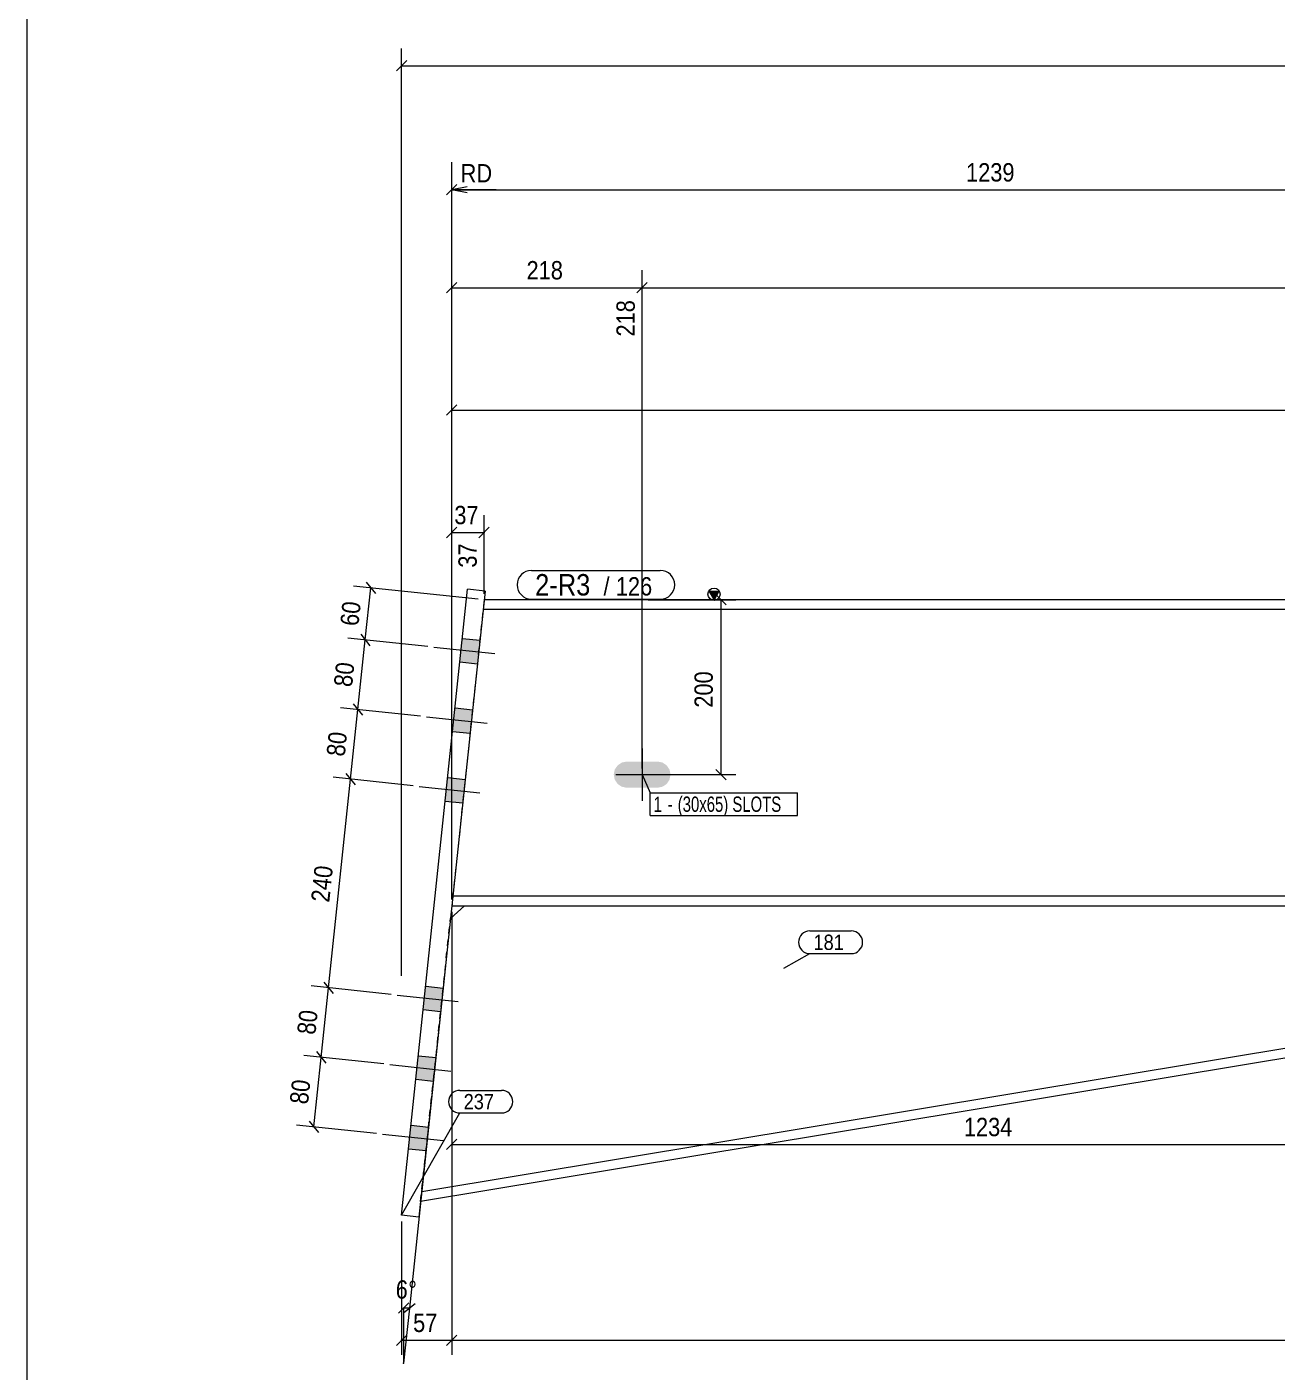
# Model space of a CAD drawing. Header units: millimetres. Extents: x 2 to 825, y 1 to 579.
# Drawn here: x 5 to 209.3, y 229 to 448.8 of the extents above; entities that cross this region are included whole.
import ezdxf

# ---------------------------------------------------------------- set-up
doc = ezdxf.new("R2010")
doc.units = ezdxf.units.MM
doc.linetypes.add('XKITLINE00', pattern=[0])
doc.linetypes.add('XKITLINE01', pattern=[4, 1, -1, 1, -1])
for name, color, linetype, lineweight in [('Bolt', 3, 'Continuous', 0), ('BoltMark', 7, 'Continuous', 0), ('Dimensions', 7, 'Continuous', 0), ('DrawingSheet', 5, 'Continuous', 0), ('Part', 2, 'Continuous', 0), ('PartMark', 7, 'Continuous', 0)]:
    doc.layers.add(name, color=color, linetype=linetype, lineweight=lineweight)
doc.styles.add('ARIAL', font='ARIAL.TTF')
doc.styles.add('ARIAL_NARROW', font='ARIALN.TTF')

# ---------------------------------------------------------------- blocks, each defined once
blk = doc.blocks.new('*A4')
at = {"layer": 'Bolt'}
blk.add_hatch(color=3, dxfattribs=at).paths.add_polyline_path([(103.05, 324.5), (102.23, 324.67), (101.54, 325.13), (101.07, 325.83), (100.91, 326.65), (101.07, 327.47), (101.54, 328.16), (102.23, 328.63), (103.05, 328.79), (108.05, 328.79), (108.87, 328.63), (109.57, 328.16), (110.03, 327.47), (110.19, 326.65), (110.03, 325.83), (109.57, 325.13), (108.87, 324.67), (108.05, 324.5)], flags=17)
at = {"layer": 'Bolt', "color": 3, "linetype": 'XKITLINE00', "lineweight": 0}
for p, q in [((105.55, 330.93), (105.55, 322.36)), ((101.26, 326.65), (109.84, 326.65))]:
    blk.add_line(p, q, dxfattribs=at)
blk = doc.blocks.new('*A12')
at = {"layer": 'Bolt'}
for points in [[(78.62, 344.78), (75.78, 345.08), (76.18, 348.91), (79.02, 348.61)], [(78.62, 344.78), (75.78, 345.08), (76.18, 348.91), (79.02, 348.61)], [(77.42, 333.41), (74.58, 333.71), (74.98, 337.55), (77.82, 337.25)], [(77.42, 333.41), (74.58, 333.71), (74.98, 337.55), (77.82, 337.25)], [(76.22, 322.04), (73.38, 322.34), (73.78, 326.18), (76.63, 325.88)], [(76.22, 322.04), (73.38, 322.34), (73.78, 326.18), (76.63, 325.88)], [(72.62, 287.95), (69.78, 288.25), (70.19, 292.08), (73.03, 291.78)], [(72.62, 287.95), (69.78, 288.25), (70.19, 292.08), (73.03, 291.78)], [(71.43, 276.58), (68.58, 276.88), (68.99, 280.72), (71.83, 280.42)], [(71.43, 276.58), (68.58, 276.88), (68.99, 280.72), (71.83, 280.42)], [(70.23, 265.22), (67.39, 265.52), (67.79, 269.35), (70.63, 269.05)], [(70.23, 265.22), (67.39, 265.52), (67.79, 269.35), (70.63, 269.05)]]:
    blk.add_hatch(color=3, dxfattribs=at).paths.add_polyline_path(points, flags=17)
at = {"layer": 'Bolt', "color": 3, "linetype": 'XKITLINE00', "lineweight": 0}
for p, q in [((71.5, 347.47), (81.45, 346.42)), ((71.5, 347.47), (81.45, 346.42)), ((76.18, 348.91), (79.02, 348.61)), ((76.18, 348.91), (79.02, 348.61)), ((75.78, 345.08), (78.62, 344.78)), ((75.78, 345.08), (78.62, 344.78)), ((74.98, 337.55), (77.82, 337.25)), ((74.98, 337.55), (77.82, 337.25)), ((70.31, 336.1), (80.25, 335.05)), ((70.31, 336.1), (80.25, 335.05)), ((74.58, 333.71), (77.42, 333.41)), ((74.58, 333.71), (77.42, 333.41)), ((73.78, 326.18), (76.63, 325.88)), ((73.78, 326.18), (76.63, 325.88)), ((69.11, 324.73), (79.05, 323.69)), ((69.11, 324.73), (79.05, 323.69)), ((73.38, 322.34), (76.22, 322.04)), ((73.38, 322.34), (76.22, 322.04)), ((65.51, 290.64), (75.46, 289.59)), ((65.51, 290.64), (75.46, 289.59)), ((70.19, 292.08), (73.03, 291.78)), ((70.19, 292.08), (73.03, 291.78)), ((69.78, 288.25), (72.62, 287.95)), ((69.78, 288.25), (72.62, 287.95)), ((64.31, 279.27), (74.26, 278.22)), ((64.31, 279.27), (74.26, 278.22)), ((68.99, 280.72), (71.83, 280.42)), ((68.99, 280.72), (71.83, 280.42)), ((68.58, 276.88), (71.43, 276.58)), ((68.58, 276.88), (71.43, 276.58)), ((67.79, 269.35), (70.63, 269.05)), ((67.79, 269.35), (70.63, 269.05)), ((63.11, 267.91), (73.06, 266.86)), ((63.11, 267.91), (73.06, 266.86)), ((67.39, 265.52), (70.23, 265.22)), ((67.39, 265.52), (70.23, 265.22))]:
    blk.add_line(p, q, dxfattribs=at)
blk = doc.blocks.new('*A13')
at = {"layer": 'Part'}
blk.add_hatch(color=2, dxfattribs=at).paths.add_polyline_path([(116.5, 356.62), (118.1, 356.62), (117.3, 355.22)], flags=17)
at = {"layer": 'Part', "color": 2, "linetype": 'XKITLINE00', "lineweight": 0}
for p, q in [((117.3, 355.22), (116.5, 356.62)), ((116.5, 356.62), (118.1, 356.62)), ((118.1, 356.62), (117.3, 355.22)), ((586.42, 355.22), (79.72, 355.22)), ((586.42, 353.65), (79.55, 353.65)), ((586.42, 306.79), (74.61, 306.79)), ((74.45, 305.22), (586.42, 305.22))]:
    blk.add_line(p, q, dxfattribs=at)
at = {"layer": 'Part', "color": 7, "linetype": 'XKITLINE01', "lineweight": 0}
blk.add_line((79.72, 355.22), (74.45, 305.22), dxfattribs=at)
at = {"layer": 'Part', "color": 2, "linetype": 'XKITLINE00', "lineweight": 0}
blk.add_circle((117.3, 356.12), 1, dxfattribs=at)
blk = doc.blocks.new('*A25')
at = {"layer": 'Part', "color": 2, "linetype": 'XKITLINE00', "lineweight": 0}
for p, q in [((66.24, 254.65), (77.03, 356.94)), ((79.87, 356.64), (69.08, 254.35)), ((79.87, 356.64), (77.03, 356.94)), ((69.08, 254.35), (66.24, 254.65))]:
    blk.add_line(p, q, dxfattribs=at)
blk = doc.blocks.new('*A26')
at = {"layer": 'Part', "color": 2, "linetype": 'XKITLINE00', "lineweight": 0}
for p, q in [((351.22, 303.67), (69.35, 256.91)), ((69.52, 258.54), (350.96, 305.22)), ((74.23, 303.14), (76.53, 305.22))]:
    blk.add_line(p, q, dxfattribs=at)
at = {"layer": 'Part', "color": 7, "linetype": 'XKITLINE01', "lineweight": 0}
for p, q in [((76.53, 305.22), (350.96, 305.22)), ((69.35, 256.91), (74.23, 303.14))]:
    blk.add_line(p, q, dxfattribs=at)
blk = doc.blocks.new('*A67')
at = {"layer": 'DrawingSheet', "color": 5, "linetype": 'XKITLINE00', "lineweight": 0}
blk.add_line((5, 579), (5, 5), dxfattribs=at)
blk = doc.blocks.new('*A75')
at = {"layer": 'Dimensions', "color": 7, "linetype": 'XKITLINE00', "lineweight": 0}
for p, q in [((74.34, 304.22), (67.51, 239.44)), ((67.41, 240.34), (65.72, 238.65)), ((68.44, 240.2), (66.58, 238.69)), ((66.56, 239.49), (66.56, 230.49)), ((67.51, 239.44), (66.56, 230.49))]:
    blk.add_line(p, q, dxfattribs=at)
blk.add_arc((66.56, 230.49), 9, 83.9789, 90, dxfattribs=at)
at = {"layer": 'Dimensions', "color": 7}
for p in [(66.56, 239.49), (67.51, 239.44), (66.56, 230.49)]:
    blk.add_point(p, dxfattribs=at)
at = {"layer": 'Dimensions', "color": 3, "style": 'ARIAL', "width": 0.85}
blk.add_text('6°', height=3, rotation=-3.008, dxfattribs=at).set_placement((65.21, 241.08))
blk = doc.blocks.new('*A76')
at = {"layer": 'Dimensions', "color": 7, "linetype": 'XKITLINE00', "lineweight": 0}
for p, q in [((66.24, 293.78), (66.24, 445.33)), ((67.09, 443.33), (65.39, 441.63)), ((66.24, 442.48), (589.27, 442.48))]:
    blk.add_line(p, q, dxfattribs=at)
at = {"layer": 'Dimensions', "color": 3}
blk.add_point((66.24, 442.48), dxfattribs=at)
blk = doc.blocks.new('*A77')
at = {"layer": 'Dimensions', "color": 7, "linetype": 'XKITLINE00', "lineweight": 0}
for p, q in [((74.45, 304.22), (74.45, 231.82)), ((66.24, 253.65), (66.24, 231.82)), ((67.09, 235.07), (65.39, 233.37)), ((66.24, 234.22), (74.45, 234.22)), ((75.29, 235.07), (73.6, 233.37))]:
    blk.add_line(p, q, dxfattribs=at)
at = {"layer": 'Dimensions', "color": 3}
for p in [(66.24, 234.22), (74.45, 234.22)]:
    blk.add_point(p, dxfattribs=at)
at = {"layer": 'Dimensions', "color": 3, "style": 'ARIAL', "width": 0.85}
blk.add_text('57', height=3, dxfattribs=at).set_placement((68.12, 235.57))
blk = doc.blocks.new('*A78')
at = {"layer": 'Dimensions', "color": 7, "linetype": 'XKITLINE00', "lineweight": 0}
for p, q in [((59.55, 349.58), (61.06, 347.71)), ((70.51, 347.57), (57.47, 348.95)), ((59.1, 337.28), (60.3, 348.65)), ((69.31, 336.2), (56.27, 337.58)), ((58.35, 338.21), (59.86, 336.35))]:
    blk.add_line(p, q, dxfattribs=at)
at = {"layer": 'Dimensions', "color": 3}
for p in [(60.3, 348.65), (59.1, 337.28)]:
    blk.add_point(p, dxfattribs=at)
at = {"layer": 'Dimensions', "color": 3, "style": 'ARIAL', "width": 0.85}
blk.add_text('80', height=3, rotation=83.9784, dxfattribs=at).set_placement((58.13, 340.89))
blk = doc.blocks.new('*A79')
at = {"layer": 'Dimensions', "color": 7, "linetype": 'XKITLINE00', "lineweight": 0}
for p, q in [((78.73, 355.32), (58.37, 357.47)), ((60.3, 348.65), (61.2, 357.17)), ((60.45, 358.1), (61.96, 356.24)), ((59.55, 349.58), (61.06, 347.71)), ((70.51, 347.57), (57.47, 348.95))]:
    blk.add_line(p, q, dxfattribs=at)
at = {"layer": 'Dimensions', "color": 3}
for p in [(61.2, 357.17), (60.3, 348.65)]:
    blk.add_point(p, dxfattribs=at)
at = {"layer": 'Dimensions', "color": 3, "style": 'ARIAL', "width": 0.85}
blk.add_text('60', height=3, rotation=83.9784, dxfattribs=at).set_placement((59.17, 350.84))
blk = doc.blocks.new('*A85')
at = {"layer": 'Dimensions', "color": 7, "linetype": 'XKITLINE00', "lineweight": 0}
for p, q in [((106.55, 355.22), (120.85, 355.22)), ((117.6, 356.07), (119.29, 354.37)), ((118.45, 326.65), (118.45, 355.22)), ((106.55, 326.65), (120.85, 326.65)), ((117.6, 327.49), (119.29, 325.8))]:
    blk.add_line(p, q, dxfattribs=at)
at = {"layer": 'Dimensions', "color": 3}
for p in [(118.45, 355.22), (118.45, 326.65)]:
    blk.add_point(p, dxfattribs=at)
at = {"layer": 'Dimensions', "color": 3, "style": 'ARIAL', "width": 0.85}
blk.add_text('200', height=3, rotation=90.0002, dxfattribs=at).set_placement((117.1, 337.59))
blk = doc.blocks.new('*A86')
at = {"layer": 'Dimensions', "color": 7, "linetype": 'XKITLINE00', "lineweight": 0}
for p, q in [((74.45, 306.22), (74.45, 369.07)), ((79.72, 356.22), (79.72, 369.07)), ((75.29, 367.07), (73.6, 365.37)), ((74.45, 366.22), (79.72, 366.22)), ((80.57, 367.07), (78.87, 365.37))]:
    blk.add_line(p, q, dxfattribs=at)
at = {"layer": 'Dimensions', "color": 3}
for p in [(74.45, 366.22), (79.72, 366.22)]:
    blk.add_point(p, dxfattribs=at)
at = {"layer": 'Dimensions', "color": 3, "style": 'ARIAL', "width": 0.85}
blk.add_text('37', height=3, dxfattribs=at).set_placement((74.86, 367.57))
blk.add_text('37', height=3, rotation=90.0002, dxfattribs=at).set_placement((78.52, 360.47))
blk = doc.blocks.new('*A87')
at = {"layer": 'BoltMark', "color": 7, "linetype": 'XKITLINE00', "lineweight": 0}
for p, q in [((105.55, 326.65), (106.84, 323.67)), ((106.84, 323.67), (130.96, 323.67)), ((106.84, 319.97), (106.84, 323.67)), ((130.96, 319.97), (130.96, 323.67)), ((106.84, 319.97), (130.96, 319.97))]:
    blk.add_line(p, q, dxfattribs=at)
at = {"layer": 'BoltMark', "color": 3, "style": 'ARIAL_NARROW', "width": 0.85}
for s, p in [('(30x65) SLOTS', (111.37, 320.57)), ('1', (107.44, 320.57)), ('-', (109.71, 320.57))]:
    blk.add_text(s, height=2.5, dxfattribs=at).set_placement(p)
blk = doc.blocks.new('*A91')
at = {"layer": 'PartMark', "color": 7, "linetype": 'XKITLINE00', "lineweight": 0}
for p, q in [((75.78, 275.06), (82.55, 275.06)), ((66.24, 254.65), (75.78, 271.36)), ((75.78, 271.36), (82.55, 271.36))]:
    blk.add_line(p, q, dxfattribs=at)
for centre, start, end in [((75.78, 273.21), 90, 270), ((82.55, 273.21), 270, 90)]:
    blk.add_arc(centre, 1.85, start, end, dxfattribs=at)
at = {"layer": 'PartMark', "color": 3, "style": 'ARIAL', "width": 0.85}
blk.add_text('237', height=2.5, dxfattribs=at).set_placement((76.38, 271.96))
blk = doc.blocks.new('*A92')
at = {"layer": 'PartMark', "color": 7, "linetype": 'XKITLINE00', "lineweight": 0}
for p, q in [((132.96, 301.1), (139.73, 301.1)), ((128.72, 295.01), (132.96, 297.4)), ((132.96, 297.4), (139.73, 297.4))]:
    blk.add_line(p, q, dxfattribs=at)
for centre, start, end in [((132.96, 299.25), 90, 270), ((139.73, 299.25), 270, 90)]:
    blk.add_arc(centre, 1.85, start, end, dxfattribs=at)
at = {"layer": 'PartMark', "color": 3, "style": 'ARIAL', "width": 0.85}
blk.add_text('181', height=2.5, dxfattribs=at).set_placement((133.56, 298))
blk = doc.blocks.new('*A93')
at = {"layer": 'PartMark', "color": 7, "linetype": 'XKITLINE00', "lineweight": 0}
for p, q in [((87.47, 360.02), (108.52, 360.02)), ((87.47, 355.32), (108.52, 355.32))]:
    blk.add_line(p, q, dxfattribs=at)
for centre, start, end in [((87.47, 357.67), 90, 270), ((108.52, 357.67), 270, 90)]:
    blk.add_arc(centre, 2.35, start, end, dxfattribs=at)
at = {"layer": 'PartMark', "color": 1, "style": 'ARIAL', "width": 0.85}
blk.add_text('2-R3', height=3.5, dxfattribs=at).set_placement((88.07, 355.92))
at = {"layer": 'PartMark', "color": 3, "style": 'ARIAL', "width": 0.85}
for s, p in [('/', (99.24, 355.92)), ('126', (101.25, 355.92))]:
    blk.add_text(s, height=3, dxfattribs=at).set_placement(p)
blk = doc.blocks.new('*A103')
at = {"layer": 'Dimensions', "color": 7, "linetype": 'XKITLINE00', "lineweight": 0}
for p, q in [((52.35, 281.39), (53.86, 279.52)), ((63.32, 279.38), (50.27, 280.75)), ((51.91, 269.09), (53.11, 280.45)), ((62.12, 268.01), (49.08, 269.39)), ((51.15, 270.02), (52.66, 268.16))]:
    blk.add_line(p, q, dxfattribs=at)
at = {"layer": 'Dimensions', "color": 3}
for p in [(53.11, 280.45), (51.91, 269.09)]:
    blk.add_point(p, dxfattribs=at)
at = {"layer": 'Dimensions', "color": 3, "style": 'ARIAL', "width": 0.85}
blk.add_text('80', height=3, rotation=83.9784, dxfattribs=at).set_placement((50.93, 272.7))
blk = doc.blocks.new('*A104')
at = {"layer": 'Dimensions', "color": 7, "linetype": 'XKITLINE00', "lineweight": 0}
for p, q in [((53.55, 292.75), (55.06, 290.89)), ((64.52, 290.74), (51.47, 292.12)), ((53.11, 280.45), (54.31, 291.82)), ((52.35, 281.39), (53.86, 279.52)), ((63.32, 279.38), (50.27, 280.75))]:
    blk.add_line(p, q, dxfattribs=at)
at = {"layer": 'Dimensions', "color": 3}
for p in [(54.31, 291.82), (53.11, 280.45)]:
    blk.add_point(p, dxfattribs=at)
at = {"layer": 'Dimensions', "color": 3, "style": 'ARIAL', "width": 0.85}
blk.add_text('80', height=3, rotation=83.9784, dxfattribs=at).set_placement((52.13, 284.07))
blk = doc.blocks.new('*A105')
at = {"layer": 'Dimensions', "color": 7, "linetype": 'XKITLINE00', "lineweight": 0}
for p, q in [((54.31, 291.82), (57.9, 325.92)), ((68.11, 324.84), (55.07, 326.21)), ((57.15, 326.85), (58.66, 324.98)), ((53.55, 292.75), (55.06, 290.89)), ((64.52, 290.74), (51.47, 292.12))]:
    blk.add_line(p, q, dxfattribs=at)
at = {"layer": 'Dimensions', "color": 3}
for p in [(57.9, 325.92), (54.31, 291.82)]:
    blk.add_point(p, dxfattribs=at)
at = {"layer": 'Dimensions', "color": 3, "style": 'ARIAL', "width": 0.85}
blk.add_text('240', height=3, rotation=83.9784, dxfattribs=at).set_placement((54.41, 305.69))
blk = doc.blocks.new('*A106')
at = {"layer": 'Dimensions', "color": 7, "linetype": 'XKITLINE00', "lineweight": 0}
for p, q in [((69.31, 336.2), (56.27, 337.58)), ((57.9, 325.92), (59.1, 337.28)), ((58.35, 338.21), (59.86, 336.35)), ((68.11, 324.84), (55.07, 326.21)), ((57.15, 326.85), (58.66, 324.98))]:
    blk.add_line(p, q, dxfattribs=at)
at = {"layer": 'Dimensions', "color": 3}
for p in [(59.1, 337.28), (57.9, 325.92)]:
    blk.add_point(p, dxfattribs=at)
at = {"layer": 'Dimensions', "color": 3, "style": 'ARIAL', "width": 0.85}
blk.add_text('80', height=3, rotation=83.9784, dxfattribs=at).set_placement((56.93, 329.53))
blk = doc.blocks.new('*A107')
at = {"layer": 'Dimensions', "color": 7, "linetype": 'XKITLINE00', "lineweight": 0}
for p, q in [((74.45, 304.22), (74.45, 231.82)), ((75.29, 235.07), (73.6, 233.37)), ((74.45, 234.22), (586.42, 234.22))]:
    blk.add_line(p, q, dxfattribs=at)
at = {"layer": 'Dimensions', "color": 3}
blk.add_point((74.45, 234.22), dxfattribs=at)
blk = doc.blocks.new('*A109')
at = {"layer": 'Dimensions', "color": 7, "linetype": 'XKITLINE00', "lineweight": 0}
for p, q in [((74.45, 306.22), (74.45, 409.07)), ((105.55, 327.65), (105.55, 409.07)), ((75.29, 407.07), (73.6, 405.37)), ((106.4, 407.07), (104.7, 405.37)), ((74.45, 406.22), (105.55, 406.22))]:
    blk.add_line(p, q, dxfattribs=at)
at = {"layer": 'Dimensions', "color": 3}
for p in [(74.45, 406.22), (105.55, 406.22)]:
    blk.add_point(p, dxfattribs=at)
at = {"layer": 'Dimensions', "color": 3, "style": 'ARIAL', "width": 0.85}
blk.add_text('218', height=3, dxfattribs=at).set_placement((86.66, 407.57))
blk.add_text('218', height=3, rotation=90.0002, dxfattribs=at).set_placement((104.35, 398.24))
blk = doc.blocks.new('*A110')
at = {"layer": 'Dimensions', "color": 7, "linetype": 'XKITLINE00', "lineweight": 0}
for p, q in [((105.55, 327.65), (105.55, 409.07)), ((106.4, 407.07), (104.7, 405.37)), ((105.55, 406.22), (586.42, 406.22))]:
    blk.add_line(p, q, dxfattribs=at)
at = {"layer": 'Dimensions', "color": 3}
blk.add_point((105.55, 406.22), dxfattribs=at)
blk = doc.blocks.new('*A111')
at = {"layer": 'Dimensions', "color": 7, "linetype": 'XKITLINE00', "lineweight": 0}
for p, q in [((75.29, 387.07), (73.6, 385.37)), ((74.45, 306.22), (74.45, 389.07)), ((74.45, 386.22), (564.99, 386.22))]:
    blk.add_line(p, q, dxfattribs=at)
at = {"layer": 'Dimensions', "color": 3}
blk.add_point((74.45, 386.22), dxfattribs=at)
blk = doc.blocks.new('*A113')
at = {"layer": 'Dimensions', "color": 7, "linetype": 'XKITLINE00', "lineweight": 0}
for p, q in [((74.45, 304.22), (74.45, 263.82)), ((250.72, 287.71), (250.72, 263.82)), ((75.29, 267.07), (73.6, 265.37)), ((74.45, 266.22), (250.72, 266.22)), ((251.57, 267.07), (249.87, 265.37))]:
    blk.add_line(p, q, dxfattribs=at)
at = {"layer": 'Dimensions', "color": 3}
for p in [(74.45, 266.22), (250.72, 266.22)]:
    blk.add_point(p, dxfattribs=at)
at = {"layer": 'Dimensions', "color": 3, "style": 'ARIAL', "width": 0.85}
blk.add_text('1234', height=3, rotation=90.0002, dxfattribs=at).set_placement((249.52, 267.52))
blk.add_text('1234', height=3, dxfattribs=at).set_placement((158.13, 267.57))
blk = doc.blocks.new('*A116')
at = {"layer": 'Dimensions', "color": 7, "linetype": 'XKITLINE00', "lineweight": 0}
for p, q in [((74.45, 306.22), (74.45, 426.72)), ((74.45, 306.22), (74.45, 425.07)), ((251.43, 381.93), (251.43, 425.07)), ((75.29, 423.07), (73.6, 421.37)), ((76.95, 422.72), (74.45, 422.22)), ((74.45, 422.22), (251.43, 422.22)), ((76.95, 421.72), (74.45, 422.22)), ((81.67, 422.22), (74.45, 422.22)), ((252.28, 423.07), (250.58, 421.37))]:
    blk.add_line(p, q, dxfattribs=at)
at = {"layer": 'Dimensions', "color": 3}
for p in [(74.45, 422.22), (251.43, 422.22)]:
    blk.add_point(p, dxfattribs=at)
at = {"layer": 'Dimensions', "color": 7}
blk.add_point((74.45, 422.22), dxfattribs=at)
at = {"layer": 'Dimensions', "color": 3, "style": 'ARIAL', "width": 0.85}
for s, p in [('1239', (158.49, 423.57)), ('RD', (75.89, 423.42))]:
    blk.add_text(s, height=3, dxfattribs=at).set_placement(p)
blk.add_text('1239', height=3, rotation=90.0002, dxfattribs=at).set_placement((250.23, 412.02))

msp = doc.modelspace()

# ---------------------------------------------------------------- block references
at = {"lineweight": 0}
for name in ['*A67', '*A76', '*A116', '*A109', '*A110', '*A111', '*A86', '*A93', '*A79', '*A25', '*A85', '*A78', '*A12', '*A106', '*A4', '*A105', '*A87', '*A77', '*A75', '*A26', '*A107', '*A113', '*A92', '*A104', '*A103', '*A91']:
    msp.add_blockref(name, (0, 0), dxfattribs=at)
at = {"layer": 'Part', "lineweight": 0}
msp.add_blockref('*A13', (0, 0), dxfattribs=at)

doc.saveas('drawing.dxf')
